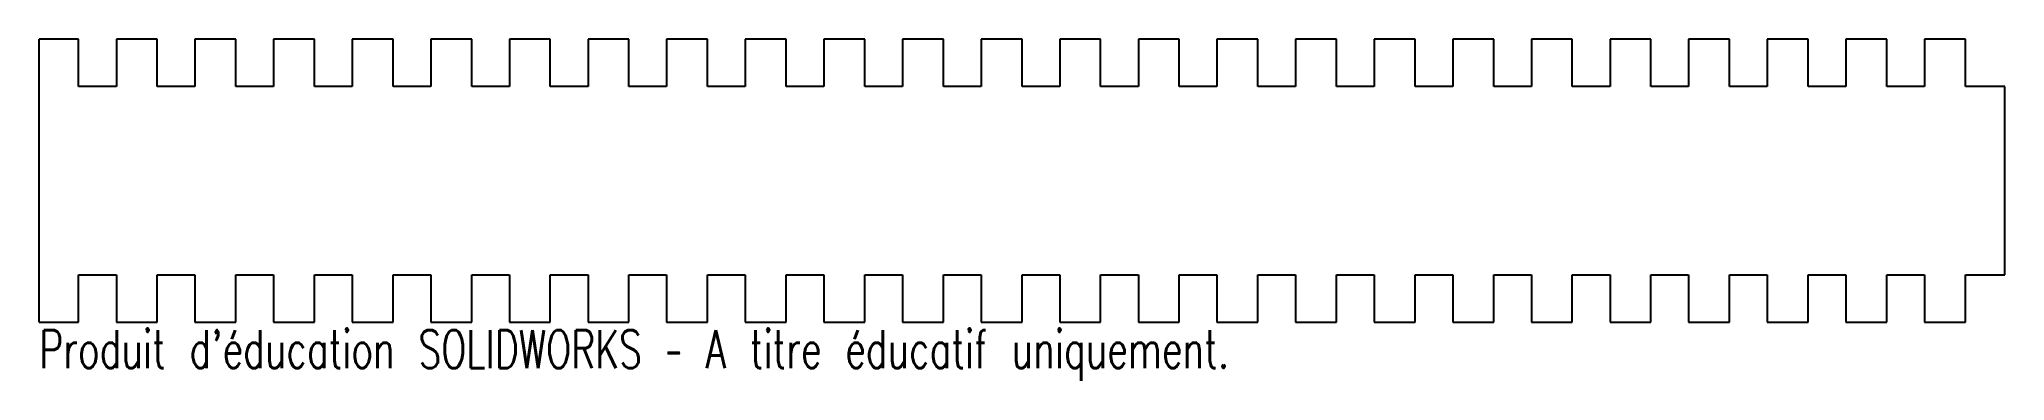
# Model space of a CAD drawing. Header units: millimetres. Extents: x 0 to 250, y -25 to 18.
import ezdxf

# ---------------------------------------------------------------- set-up
doc = ezdxf.new("R2010")
doc.units = ezdxf.units.MM
doc.styles.add('SLDTEXTSTYLE0', font='TXT', dxfattribs={"width": 0.7, "bigfont": 'bigfont'})

msp = doc.modelspace()

# ---------------------------------------------------------------- linework, layer by layer
at = {"color": 7, "linetype": 'Continuous', "lineweight": 25}
for p, q in [((5.2, 18), (0.2, 18)), ((0.2, -18), (0.2, 18)), ((5.2, 12), (5.2, 18)), ((15.2, 18), (10, 18)), ((10, 18), (10, 12)), ((15.2, 12), (15.2, 18)), ((25.2, 18), (20, 18)), ((20, 18), (20, 12)), ((25.2, 12), (25.2, 18)), ((35.2, 18), (30, 18)), ((30, 18), (30, 12)), ((35.2, 12), (35.2, 18)), ((45.2, 18), (40, 18)), ((40, 18), (40, 12)), ((45.2, 12), (45.2, 18)), ((55.2, 18), (50, 18)), ((50, 18), (50, 12)), ((55.2, 12), (55.2, 18)), ((65.2, 18), (60, 18)), ((60, 18), (60, 12)), ((65.2, 12), (65.2, 18)), ((75.2, 18), (70, 18)), ((70, 18), (70, 12)), ((75.2, 12), (75.2, 18)), ((85.2, 18), (80, 18)), ((80, 18), (80, 12)), ((85.2, 12), (85.2, 18)), ((95.2, 18), (90, 18)), ((90, 18), (90, 12)), ((95.2, 12), (95.2, 18)), ((105.2, 18), (100, 18)), ((100, 18), (100, 12)), ((105.2, 12), (105.2, 18)), ((115.2, 18), (110, 18)), ((110, 18), (110, 12)), ((115.2, 12), (115.2, 18)), ((125.2, 18), (120, 18)), ((120, 18), (120, 12)), ((125.2, 12), (125.2, 18)), ((135.2, 18), (130, 18)), ((130, 18), (130, 12)), ((135.2, 12), (135.2, 18)), ((145.2, 18), (140, 18)), ((140, 18), (140, 12)), ((145.2, 12), (145.2, 18)), ((155.2, 18), (150, 18)), ((150, 18), (150, 12)), ((155.2, 12), (155.2, 18)), ((165.2, 18), (160, 18)), ((160, 18), (160, 12)), ((165.2, 12), (165.2, 18)), ((175.2, 18), (170, 18)), ((170, 18), (170, 12)), ((175.2, 12), (175.2, 18)), ((185.2, 18), (180, 18)), ((180, 18), (180, 12)), ((185.2, 12), (185.2, 18)), ((195.2, 18), (190, 18)), ((190, 18), (190, 12)), ((195.2, 12), (195.2, 18)), ((205.2, 18), (200, 18)), ((200, 18), (200, 12)), ((205.2, 12), (205.2, 18)), ((215.2, 18), (210, 18)), ((210, 18), (210, 12)), ((215.2, 12), (215.2, 18)), ((225.2, 18), (220, 18)), ((220, 18), (220, 12)), ((225.2, 12), (225.2, 18)), ((235.2, 18), (230, 18)), ((230, 18), (230, 12)), ((235.2, 12), (235.2, 18)), ((245.2, 18), (240, 18)), ((240, 18), (240, 12)), ((245.2, 12), (245.2, 18)), ((10, 12), (5.2, 12)), ((20, 12), (15.2, 12)), ((30, 12), (25.2, 12)), ((40, 12), (35.2, 12)), ((50, 12), (45.2, 12)), ((60, 12), (55.2, 12)), ((70, 12), (65.2, 12)), ((80, 12), (75.2, 12)), ((90, 12), (85.2, 12)), ((100, 12), (95.2, 12)), ((110, 12), (105.2, 12)), ((120, 12), (115.2, 12)), ((130, 12), (125.2, 12)), ((140, 12), (135.2, 12)), ((150, 12), (145.2, 12)), ((160, 12), (155.2, 12)), ((170, 12), (165.2, 12)), ((180, 12), (175.2, 12)), ((190, 12), (185.2, 12)), ((200, 12), (195.2, 12)), ((210, 12), (205.2, 12)), ((220, 12), (215.2, 12)), ((230, 12), (225.2, 12)), ((240, 12), (235.2, 12)), ((250.2, 12), (245.2, 12)), ((250.2, -12), (250.2, 12)), ((5.2, -18), (5.2, -12)), ((5.2, -12), (10, -12)), ((10, -12), (10, -18)), ((15.2, -18), (15.2, -12)), ((15.2, -12), (20, -12)), ((20, -12), (20, -18)), ((25.2, -18), (25.2, -12)), ((25.2, -12), (30, -12)), ((30, -12), (30, -18)), ((35.2, -18), (35.2, -12)), ((35.2, -12), (40, -12)), ((40, -12), (40, -18)), ((45.2, -18), (45.2, -12)), ((45.2, -12), (50, -12)), ((50, -12), (50, -18)), ((55.2, -18), (55.2, -12)), ((55.2, -12), (60, -12)), ((60, -12), (60, -18)), ((65.2, -18), (65.2, -12)), ((65.2, -12), (70, -12)), ((70, -12), (70, -18)), ((75.2, -18), (75.2, -12)), ((75.2, -12), (80, -12)), ((80, -12), (80, -18)), ((85.2, -18), (85.2, -12)), ((85.2, -12), (90, -12)), ((90, -12), (90, -18)), ((95.2, -18), (95.2, -12)), ((95.2, -12), (100, -12)), ((100, -12), (100, -18)), ((105.2, -18), (105.2, -12)), ((105.2, -12), (110, -12)), ((110, -12), (110, -18)), ((115.2, -18), (115.2, -12)), ((115.2, -12), (120, -12)), ((120, -12), (120, -18)), ((125.2, -18), (125.2, -12)), ((125.2, -12), (130, -12)), ((130, -12), (130, -18)), ((135.2, -18), (135.2, -12)), ((135.2, -12), (140, -12)), ((140, -12), (140, -18)), ((145.2, -18), (145.2, -12)), ((145.2, -12), (150, -12)), ((150, -12), (150, -18)), ((155.2, -18), (155.2, -12)), ((155.2, -12), (160, -12)), ((160, -12), (160, -18)), ((165.2, -18), (165.2, -12)), ((165.2, -12), (170, -12)), ((170, -12), (170, -18)), ((175.2, -18), (175.2, -12)), ((175.2, -12), (180, -12)), ((180, -12), (180, -18)), ((185.2, -18), (185.2, -12)), ((185.2, -12), (190, -12)), ((190, -12), (190, -18)), ((195.2, -18), (195.2, -12)), ((195.2, -12), (200, -12)), ((200, -12), (200, -18)), ((205.2, -18), (205.2, -12)), ((205.2, -12), (210, -12)), ((210, -12), (210, -18)), ((215.2, -18), (215.2, -12)), ((215.2, -12), (220, -12)), ((220, -12), (220, -18)), ((225.2, -18), (225.2, -12)), ((225.2, -12), (230, -12)), ((230, -12), (230, -18)), ((235.2, -18), (235.2, -12)), ((235.2, -12), (240, -12)), ((240, -12), (240, -18)), ((245.2, -18), (245.2, -12)), ((245.2, -12), (250.2, -12)), ((0.2, -18), (5.2, -18)), ((10, -18), (15.2, -18)), ((20, -18), (25.2, -18)), ((30, -18), (35.2, -18)), ((40, -18), (45.2, -18)), ((50, -18), (55.2, -18)), ((60, -18), (65.2, -18)), ((70, -18), (75.2, -18)), ((80, -18), (85.2, -18)), ((90, -18), (95.2, -18)), ((100, -18), (105.2, -18)), ((110, -18), (115.2, -18)), ((120, -18), (125.2, -18)), ((130, -18), (135.2, -18)), ((140, -18), (145.2, -18)), ((150, -18), (155.2, -18)), ((160, -18), (165.2, -18)), ((170, -18), (175.2, -18)), ((180, -18), (185.2, -18)), ((190, -18), (195.2, -18)), ((200, -18), (205.2, -18)), ((210, -18), (215.2, -18)), ((220, -18), (225.2, -18)), ((230, -18), (235.2, -18)), ((240, -18), (245.2, -18))]:
    msp.add_line(p, q, dxfattribs=at)

# ---------------------------------------------------------------- texts
at = {"color": 7, "linetype": 'Continuous', "insert": (0.2, -19.02), "char_height": 4.8336, "attachment_point": 1, "style": 'SLDTEXTSTYLE0'}
msp.add_mtext("Produit d'éducation SOLIDWORKS – A titre éducatif uniquement.", dxfattribs=at)

doc.saveas('drawing.dxf')
